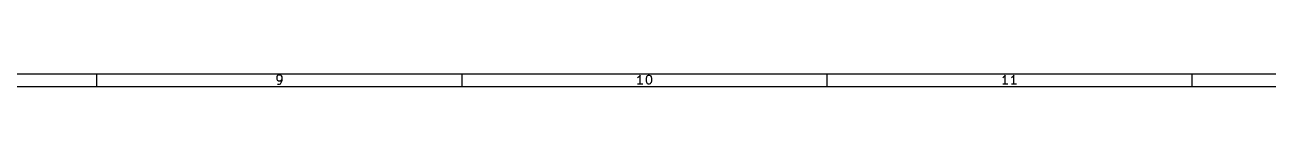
# Model space of a CAD drawing. Extents: x 4000 to 326700, y 4000 to 230000.
# Drawn here: x 161300 to 229956, y 4000 to 4700 of the extents above; entities that cross this region are included whole.
import ezdxf

# ---------------------------------------------------------------- set-up
doc = ezdxf.new("R2010")
doc.units = 0
doc.layers.add('BLACK', color=1, linetype='CONTINUOUS')

msp = doc.modelspace()

# ---------------------------------------------------------------- linework, layer by layer
at = {"layer": 'BLACK'}
for p, q in [((326000, 4700), (4700, 4700)), ((165280, 4000), (165280, 4700)), ((175240, 4600), (175220, 4550)), ((175220, 4550), (175220, 4430)), ((175220, 4430), (175240, 4390)), ((175260, 4620), (175240, 4600)), ((175240, 4390), (175260, 4360)), ((175310, 4650), (175260, 4620)), ((175260, 4360), (175310, 4340)), ((175260, 4150), (175360, 4150)), ((175410, 4650), (175310, 4650)), ((175310, 4340), (175410, 4340)), ((175360, 4150), (175410, 4170)), ((175450, 4620), (175410, 4650)), ((175410, 4340), (175450, 4360)), ((175410, 4170), (175430, 4200)), ((175430, 4200), (175480, 4270)), ((175480, 4600), (175450, 4620)), ((175450, 4360), (175480, 4390)), ((175500, 4550), (175480, 4600)), ((175480, 4390), (175500, 4430)), ((175480, 4270), (175500, 4360)), ((175500, 4360), (175500, 4550)), ((185440, 4000), (185440, 4700)), ((195180, 4530), (195140, 4500)), ((195420, 4150), (195140, 4150)), ((195230, 4580), (195180, 4530)), ((195280, 4650), (195230, 4580)), ((195280, 4150), (195280, 4650)), ((195620, 4460), (195640, 4550)), ((195620, 4340), (195620, 4460)), ((195640, 4240), (195620, 4340)), ((195640, 4550), (195660, 4600)), ((195660, 4200), (195640, 4240)), ((195660, 4600), (195690, 4620)), ((195690, 4170), (195660, 4200)), ((195690, 4620), (195730, 4650)), ((195730, 4150), (195690, 4170)), ((195730, 4650), (195780, 4650)), ((195780, 4150), (195730, 4150)), ((195780, 4650), (195830, 4620)), ((195830, 4170), (195780, 4150)), ((195830, 4620), (195850, 4600)), ((195850, 4200), (195830, 4170)), ((195850, 4600), (195880, 4550)), ((195880, 4240), (195850, 4200)), ((195880, 4550), (195900, 4460)), ((195900, 4340), (195880, 4240)), ((195900, 4460), (195900, 4340)), ((205600, 4000), (205600, 4700)), ((215340, 4530), (215300, 4500)), ((215580, 4150), (215300, 4150)), ((215390, 4580), (215340, 4530)), ((215440, 4650), (215390, 4580)), ((215440, 4150), (215440, 4650)), ((215820, 4530), (215780, 4500)), ((216060, 4150), (215780, 4150)), ((215870, 4580), (215820, 4530)), ((215920, 4650), (215870, 4580)), ((215920, 4150), (215920, 4650)), ((225760, 4000), (225760, 4700)), ((326700, 4000), (4000, 4000))]:
    msp.add_line(p, q, dxfattribs=at)

doc.saveas('drawing.dxf')
